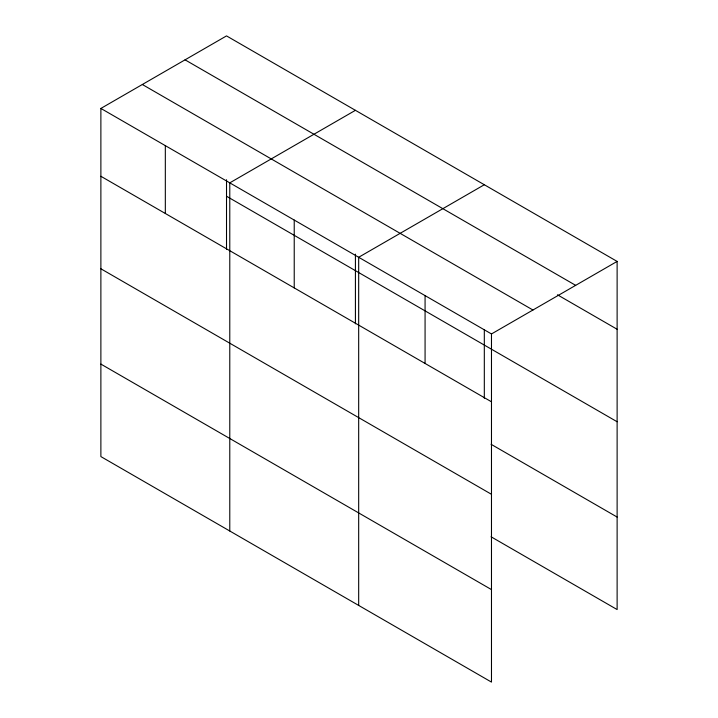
<?xml version="1.0" encoding="UTF-8"?>
<svg xmlns="http://www.w3.org/2000/svg" width="718" height="718" viewBox="0 0 718 718"><rect width="100%" height="100%" fill="white"/><g stroke="black" fill="none" stroke-linecap="round" stroke-linejoin="round"><path stroke-width="1.08" d="M100.879 108.436L491.48 333.951L491.48 682.1L100.879 456.585L100.879 108.436L226.52 35.9L617.121 261.415L617.121 609.564L491.058 536.777M355.419 110.321L229.778 182.857L229.778 531.006M484.318 184.741L358.677 257.277L358.677 605.427M491.48 333.951L617.121 261.415M185.056 59.836L575.665 285.351M557.455 294.802L617.121 329.257M142.335 84.5L532.944 310.014M226.52 196.238L617.121 421.753M100.879 176.278L491.48 401.793M491.058 444.271L617.121 517.059M100.879 268.783L491.48 494.298M100.879 364.089L491.48 589.595M484.318 329.661L484.318 398.275M425.074 295.619L425.074 363.452M355.419 254.145L355.419 323.854M294.227 220.067L294.227 287.909M226.52 179.724L226.52 249.433M165.328 145.646L165.328 213.488"/></g></svg>
